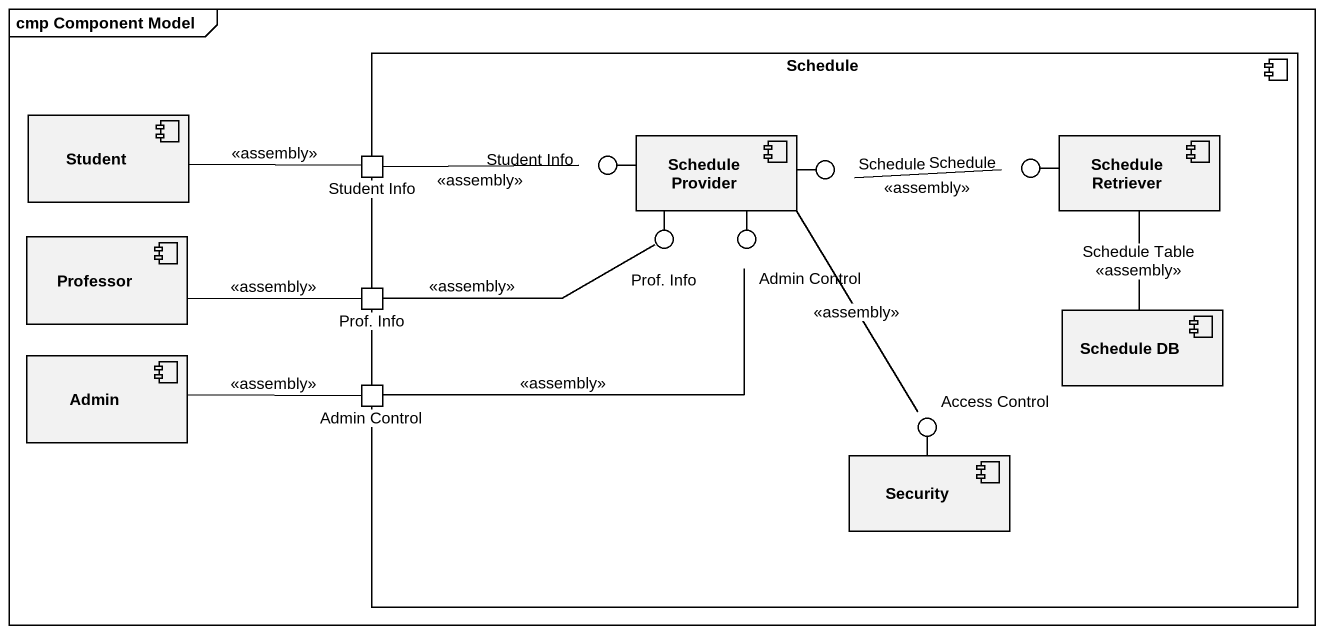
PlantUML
@startuml
mainframe cmp Component Model
component Schedule {
  component "Schedule Provider" as Schedule_Provider
  component "Schedule Retriever" as Schedule_Retriever
  port "Student Info" as Student_Info
  port "Prof. Info" as Prof_Info_2
  component "Schedule DB" as Schedule_DB
  port "Admin Control" as Admin_Control_2
  component Security
}
component Student
() "Student Info" as Student_Info_2
() "Schedule" as Schedule_2
() "Schedule" as Schedule_3
component Professor
() "Prof. Info" as Prof_Info
() "Admin Control" as Admin_Control
component Admin
() "Access Control" as Access_Control
Schedule_Provider -left- Student_Info_2
Schedule_Provider -right- Schedule_2
Schedule_Retriever -left- Schedule_3
Schedule_Provider -- Prof_Info
Schedule_Provider -- Admin_Control
Security -up- Access_Control
Student -right- Student_Info : <<assembly>>
Schedule_Provider -- Access_Control : <<assembly>>
Schedule_Retriever -- Schedule_DB : Schedule Table\n<<assembly>>
Student_Info -right- Student_Info_2 : <<assembly>>
Schedule_2 -right- Schedule_3 : <<assembly>>
Professor -right- Prof_Info_2 : <<assembly>>
Prof_Info_2 -right- Prof_Info : <<assembly>>
Admin -right- Admin_Control_2 : <<assembly>>
Admin_Control_2 -right- Admin_Control : <<assembly>>
@enduml
